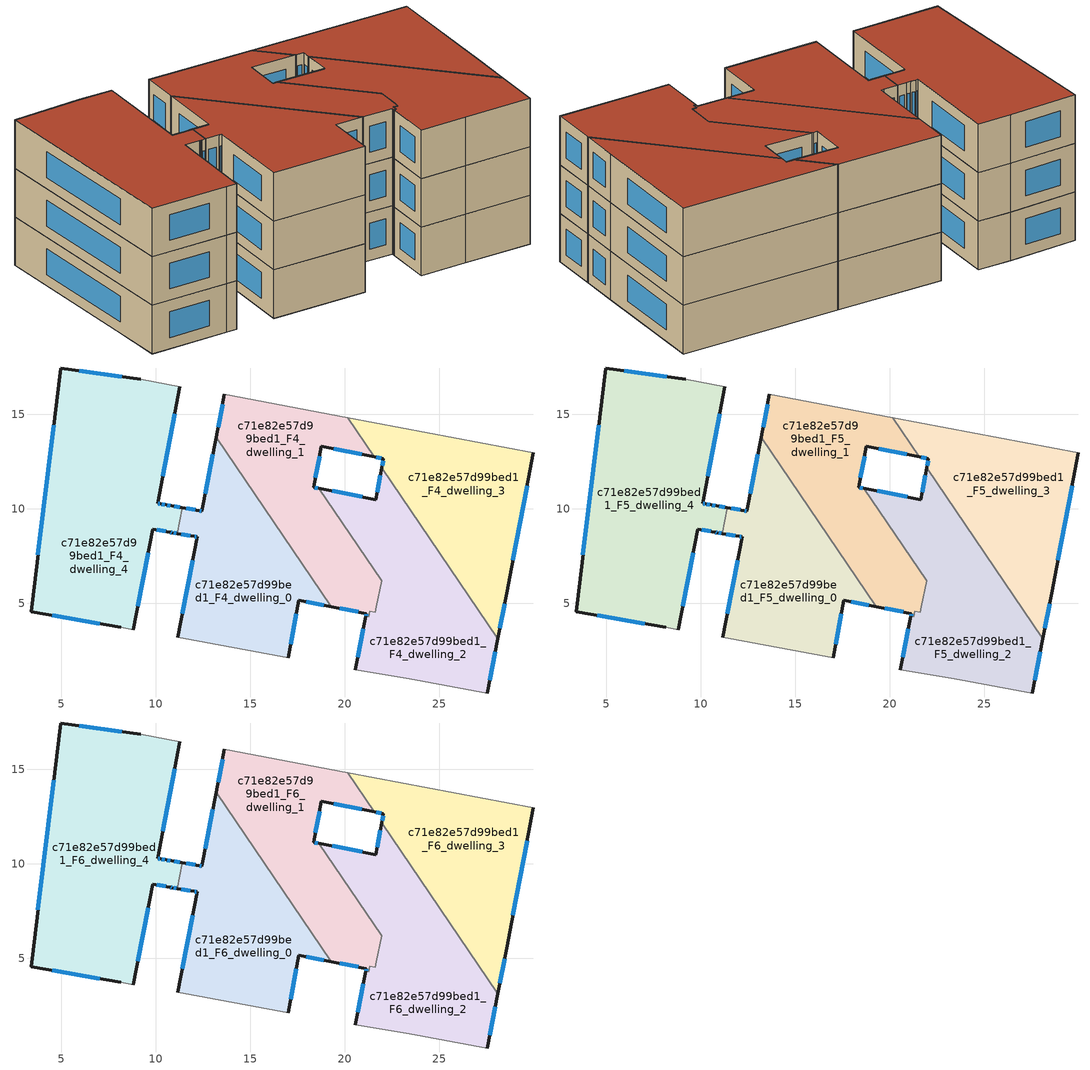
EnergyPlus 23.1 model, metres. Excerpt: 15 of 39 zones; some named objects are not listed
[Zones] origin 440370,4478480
c71e82e57d99bed1_F4_dwelling_0
 floor to c71e82e57d99bed1_F3_dwelling_0 (EU_floor_Construction): 17.02,2.12 17.58,5.14 19.31,4.81 13.21,13.79 12.45,9.87 12.31,9.89 11.42,10.05 11.16,8.68 12.04,8.53 12.2,8.5 11.18,3.18 z12
 wall outside (EU_wall_Construction): 11.42,10.05 12.31,9.89 12.45,9.87 13.21,13.79 / 19.31,4.81 17.58,5.14 17.02,2.12 / 11.18,3.18 12.2,8.5 12.04,8.53 11.16,8.68 z12:15
 wall adiabatic (EU_wall_Construction): 17.02,2.12 11.18,3.18 z12:15
 wall to c71e82e57d99bed1_F4_dwelling_1 (EU_wall_Construction): 13.21,13.79 19.31,4.81 z12:15
 wall to c71e82e57d99bed1_F4_dwelling_4 (EU_wall_Construction): 11.16,8.68 11.42,10.05 z12:15
 window (EU_Window_Construction): 12.16,8.51 12.08,8.52 / 11.84,8.57 11.36,8.65 / 11.63,10.01 12.1,9.93 / 12.34,9.89 12.42,9.87 / 12.63,10.79 13.03,12.87 / 18.9,4.89 17.98,5.06 / 17.45,4.43 17.15,2.83 / 11.42,4.43 11.96,7.26 z12.7:14.3
c71e82e57d99bed1_F4_dwelling_1
 floor to c71e82e57d99bed1_F3_dwelling_1 (EU_floor_Construction): 21.63,4.51 21.96,6.19 18.64,11.08 18.36,11.13 18.78,13.29 21.58,12.74 20.17,14.81 13.65,16.04 13.21,13.79 19.31,4.81 21.16,4.45 21.13,4.3 21.28,4.27 21.34,4.57 z12
 wall outside (EU_wall_Construction): 21.13,4.3 21.16,4.45 19.31,4.81 / 13.21,13.79 13.65,16.04 / 21.58,12.74 18.78,13.29 18.36,11.13 18.64,11.08 z12:15
 wall adiabatic (EU_wall_Construction): 13.65,16.04 20.17,14.81 z12:15
 wall to c71e82e57d99bed1_F4_dwelling_2 (EU_wall_Construction): 18.64,11.08 21.96,6.19 21.69,4.8 21.63,4.51 21.34,4.57 21.28,4.27 21.13,4.3 z12:15
 wall to c71e82e57d99bed1_F4_dwelling_3 (EU_wall_Construction): 20.17,14.81 21.58,12.74 z12:15
 window (EU_Window_Construction): 21.14,4.33 21.15,4.41 / 20.73,4.53 19.74,4.72 / 13.31,14.31 13.54,15.51 / 20.92,12.87 19.43,13.16 / 18.68,12.79 18.46,11.64 / 18.43,11.12 18.58,11.09 z12.7:14.3
c71e82e57d99bed1_F4_dwelling_2
 floor to c71e82e57d99bed1_F3_dwelling_2 (EU_floor_Construction): 27.56,0.25 28.12,3.11 21.97,12.17 21.65,10.48 18.64,11.08 21.96,6.19 21.69,4.8 21.63,4.51 21.34,4.57 21.28,4.27 21.13,4.3 20.58,1.48 23.42,0.99 z12
 wall outside (EU_wall_Construction): 18.64,11.08 21.65,10.48 21.97,12.17 / 28.12,3.11 27.56,0.25 / 20.58,1.48 21.13,4.3 z12:15
 wall adiabatic (EU_wall_Construction): 27.56,0.25 23.42,0.99 20.58,1.48 z12:15
 wall to c71e82e57d99bed1_F4_dwelling_3 (EU_wall_Construction): 21.97,12.17 28.12,3.11 z12:15
 window (EU_Window_Construction): 19.35,10.94 20.95,10.62 / 21.72,10.88 21.89,11.77 / 27.99,2.44 27.69,0.92 / 20.71,2.14 21,3.64 z12.7:14.3
c71e82e57d99bed1_F4_dwelling_3
 floor to c71e82e57d99bed1_F3_dwelling_3 (EU_floor_Construction): 28.12,3.11 28.58,5.52 30,12.95 20.17,14.81 21.58,12.74 22.06,12.64 21.97,12.17 z12
 wall outside (EU_wall_Construction): 21.97,12.17 22.06,12.64 21.58,12.74 / 30,12.95 28.58,5.52 28.12,3.11 z12:15
 wall adiabatic (EU_wall_Construction): 20.17,14.81 30,12.95 z12:15
 window (EU_Window_Construction): 21.99,12.28 22.04,12.53 / 21.94,12.67 21.69,12.72 / 29.66,11.21 28.91,7.26 / 28.47,4.96 28.22,3.68 z12.7:14.3
c71e82e57d99bed1_F4_dwelling_4
 floor to c71e82e57d99bed1_F3_dwelling_4 (EU_floor_Construction): 10.69,13.34 11.28,16.46 9.21,16.84 4.97,17.44 3.83,7.98 z12
 floor to c71e82e57d99bed1_F3_dwelling_5 (EU_floor_Construction): 8.81,3.6 9.85,8.91 10.75,8.76 10.8,8.75 10.84,8.74 10.87,8.74 10.89,8.73 11.16,8.68 11.42,10.05 10.85,10.15 10.56,10.2 10.26,10.25 10.12,10.28 10.69,13.34 3.83,7.98 3.41,4.54 8.16,3.72 z12
 wall outside (EU_wall_Construction): 8.16,3.72 3.41,4.54 4.97,17.44 9.21,16.84 / 11.28,16.46 10.12,10.28 10.26,10.25 10.56,10.2 10.85,10.15 11.42,10.05 / 11.16,8.68 10.89,8.73 10.87,8.74 10.8,8.75 10.75,8.76 9.85,8.91 8.81,3.6 z12:15
 wall adiabatic (EU_wall_Construction): 8.81,3.6 8.16,3.72 / 9.21,16.84 11.28,16.46 z12:15
 window (EU_Window_Construction): 9.61,7.67 9.05,4.85 / 7.05,3.91 4.53,4.35 / 3.78,7.57 4.61,14.42 / 5.97,17.3 8.22,16.98 / 11,15.01 10.39,11.72 / 10.15,10.27 10.23,10.26 / 10.33,10.24 10.49,10.21 / 10.63,10.19 10.78,10.16 / 10.99,10.12 11.29,10.07 / 11.1,8.7 10.95,8.72 / 10.85,8.74 10.81,8.74 / 10.54,8.79 10.06,8.88 z12.7:14.3
c71e82e57d99bed1_F5_dwelling_0
 floor to c71e82e57d99bed1_F4_dwelling_0 (EU_floor_Construction): 17.02,2.12 17.58,5.14 19.31,4.81 13.21,13.79 12.45,9.87 12.31,9.89 11.42,10.05 11.16,8.68 12.04,8.53 12.2,8.5 11.18,3.18 z15
 wall outside (EU_wall_Construction): 11.42,10.05 12.31,9.89 12.45,9.87 13.21,13.79 / 19.31,4.81 17.58,5.14 17.02,2.12 / 11.18,3.18 12.2,8.5 12.04,8.53 11.16,8.68 z15:18
 wall adiabatic (EU_wall_Construction): 17.02,2.12 11.18,3.18 z15:18
 wall to c71e82e57d99bed1_F5_dwelling_1 (EU_wall_Construction): 13.21,13.79 19.31,4.81 z15:18
 wall to c71e82e57d99bed1_F5_dwelling_4 (EU_wall_Construction): 11.16,8.68 11.42,10.05 z15:18
 window (EU_Window_Construction): 12.16,8.51 12.08,8.52 / 11.84,8.57 11.36,8.65 / 11.63,10.01 12.1,9.93 / 12.34,9.89 12.42,9.87 / 12.63,10.79 13.03,12.87 / 18.9,4.89 17.98,5.06 / 17.45,4.43 17.15,2.83 / 11.42,4.43 11.96,7.26 z15.7:17.3
c71e82e57d99bed1_F5_dwelling_1
 floor to c71e82e57d99bed1_F4_dwelling_1 (EU_floor_Construction): 21.63,4.51 21.96,6.19 18.64,11.08 18.36,11.13 18.78,13.29 21.58,12.74 20.17,14.81 13.65,16.04 13.21,13.79 19.31,4.81 21.16,4.45 21.13,4.3 21.28,4.27 21.34,4.57 z15
 wall outside (EU_wall_Construction): 21.13,4.3 21.16,4.45 19.31,4.81 / 13.21,13.79 13.65,16.04 / 21.58,12.74 18.78,13.29 18.36,11.13 18.64,11.08 z15:18
 wall adiabatic (EU_wall_Construction): 13.65,16.04 20.17,14.81 z15:18
 wall to c71e82e57d99bed1_F5_dwelling_2 (EU_wall_Construction): 18.64,11.08 21.96,6.19 21.69,4.8 21.63,4.51 21.34,4.57 21.28,4.27 21.13,4.3 z15:18
 wall to c71e82e57d99bed1_F5_dwelling_3 (EU_wall_Construction): 20.17,14.81 21.58,12.74 z15:18
 window (EU_Window_Construction): 21.14,4.33 21.15,4.41 / 20.73,4.53 19.74,4.72 / 13.31,14.31 13.54,15.51 / 20.92,12.87 19.43,13.16 / 18.68,12.79 18.46,11.64 / 18.43,11.12 18.58,11.09 z15.7:17.3
c71e82e57d99bed1_F5_dwelling_2
 floor to c71e82e57d99bed1_F4_dwelling_2 (EU_floor_Construction): 27.56,0.25 28.12,3.11 21.97,12.17 21.65,10.48 18.64,11.08 21.96,6.19 21.69,4.8 21.63,4.51 21.34,4.57 21.28,4.27 21.13,4.3 20.58,1.48 23.42,0.99 z15
 wall outside (EU_wall_Construction): 18.64,11.08 21.65,10.48 21.97,12.17 / 28.12,3.11 27.56,0.25 / 20.58,1.48 21.13,4.3 z15:18
 wall adiabatic (EU_wall_Construction): 27.56,0.25 23.42,0.99 20.58,1.48 z15:18
 wall to c71e82e57d99bed1_F5_dwelling_3 (EU_wall_Construction): 21.97,12.17 28.12,3.11 z15:18
 window (EU_Window_Construction): 19.35,10.94 20.95,10.62 / 21.72,10.88 21.89,11.77 / 27.99,2.44 27.69,0.92 / 20.71,2.14 21,3.64 z15.7:17.3
c71e82e57d99bed1_F5_dwelling_3
 floor to c71e82e57d99bed1_F4_dwelling_3 (EU_floor_Construction): 28.12,3.11 28.58,5.52 30,12.95 20.17,14.81 21.58,12.74 22.06,12.64 21.97,12.17 z15
 wall outside (EU_wall_Construction): 21.97,12.17 22.06,12.64 21.58,12.74 / 30,12.95 28.58,5.52 28.12,3.11 z15:18
 wall adiabatic (EU_wall_Construction): 20.17,14.81 30,12.95 z15:18
 window (EU_Window_Construction): 21.99,12.28 22.04,12.53 / 21.94,12.67 21.69,12.72 / 29.66,11.21 28.91,7.26 / 28.47,4.96 28.22,3.68 z15.7:17.3
c71e82e57d99bed1_F5_dwelling_4
 floor to c71e82e57d99bed1_F4_dwelling_4 (EU_floor_Construction): 8.81,3.6 9.85,8.91 10.75,8.76 10.8,8.75 10.87,8.74 10.89,8.73 11.16,8.68 11.42,10.05 10.85,10.15 10.56,10.2 10.26,10.25 10.12,10.28 11.28,16.46 9.21,16.84 4.97,17.44 3.41,4.54 8.16,3.72 z15
 wall outside (EU_wall_Construction): 8.16,3.72 3.41,4.54 4.97,17.44 9.21,16.84 / 11.28,16.46 10.12,10.28 10.26,10.25 10.56,10.2 10.85,10.15 11.42,10.05 / 11.16,8.68 10.89,8.73 10.87,8.74 10.8,8.75 10.75,8.76 9.85,8.91 8.81,3.6 z15:18
 wall adiabatic (EU_wall_Construction): 8.81,3.6 8.16,3.72 / 9.21,16.84 11.28,16.46 z15:18
 window (EU_Window_Construction): 9.61,7.67 9.05,4.85 / 7.05,3.91 4.53,4.35 / 3.78,7.57 4.61,14.42 / 5.97,17.3 8.22,16.98 / 11,15.01 10.39,11.72 / 10.15,10.27 10.23,10.26 / 10.33,10.24 10.49,10.21 / 10.63,10.19 10.78,10.16 / 10.99,10.12 11.29,10.07 / 11.1,8.7 10.95,8.72 / 10.85,8.74 10.81,8.74 / 10.54,8.79 10.06,8.88 z15.7:17.3
c71e82e57d99bed1_F6_dwelling_0
 floor to c71e82e57d99bed1_F5_dwelling_0 (EU_floor_Construction): 17.02,2.12 17.58,5.14 19.31,4.81 13.21,13.79 12.45,9.87 12.31,9.89 11.42,10.05 11.16,8.68 12.04,8.53 12.2,8.5 11.18,3.18 z18
 wall outside (EU_wall_Construction): 11.42,10.05 12.31,9.89 12.45,9.87 13.21,13.79 / 19.31,4.81 17.58,5.14 17.02,2.12 / 11.18,3.18 12.2,8.5 12.04,8.53 11.16,8.68 z18:21
 wall adiabatic (EU_wall_Construction): 17.02,2.12 11.18,3.18 z18:21
 wall to c71e82e57d99bed1_F6_dwelling_1 (EU_wall_Construction): 13.21,13.79 19.31,4.81 z18:21
 wall to c71e82e57d99bed1_F6_dwelling_4 (EU_wall_Construction): 11.16,8.68 11.42,10.05 z18:21
 window (EU_Window_Construction): 12.16,8.51 12.08,8.52 / 11.84,8.57 11.36,8.65 / 11.63,10.01 12.1,9.93 / 12.34,9.89 12.42,9.87 / 12.63,10.79 13.03,12.87 / 18.9,4.89 17.98,5.06 / 17.45,4.43 17.15,2.83 / 11.42,4.43 11.96,7.26 z18.7:20.3
 roof outside (EU_roof_Construction): 13.21,13.79 19.31,4.81 17.58,5.14 17.02,2.12 11.18,3.18 12.2,8.5 12.04,8.53 11.16,8.68 11.42,10.05 12.31,9.89 12.45,9.87 z21
c71e82e57d99bed1_F6_dwelling_1
 floor to c71e82e57d99bed1_F5_dwelling_1 (EU_floor_Construction): 21.63,4.51 21.96,6.19 18.64,11.08 18.36,11.13 18.78,13.29 21.58,12.74 20.17,14.81 13.65,16.04 13.21,13.79 19.31,4.81 21.16,4.45 21.13,4.3 21.28,4.27 21.34,4.57 z18
 wall outside (EU_wall_Construction): 21.13,4.3 21.16,4.45 19.31,4.81 / 13.21,13.79 13.65,16.04 / 21.58,12.74 18.78,13.29 18.36,11.13 18.64,11.08 z18:21
 wall adiabatic (EU_wall_Construction): 13.65,16.04 20.17,14.81 z18:21
 wall to c71e82e57d99bed1_F6_dwelling_2 (EU_wall_Construction): 18.64,11.08 21.96,6.19 21.69,4.8 21.63,4.51 21.34,4.57 21.28,4.27 21.13,4.3 z18:21
 wall to c71e82e57d99bed1_F6_dwelling_3 (EU_wall_Construction): 20.17,14.81 21.58,12.74 z18:21
 window (EU_Window_Construction): 21.14,4.33 21.15,4.41 / 20.73,4.53 19.74,4.72 / 13.31,14.31 13.54,15.51 / 20.92,12.87 19.43,13.16 / 18.68,12.79 18.46,11.64 / 18.43,11.12 18.58,11.09 z18.7:20.3
 roof outside (EU_roof_Construction): 20.17,14.81 21.58,12.74 18.78,13.29 18.36,11.13 18.64,11.08 21.96,6.19 21.63,4.51 21.34,4.57 21.28,4.27 21.13,4.3 21.16,4.45 19.31,4.81 13.21,13.79 13.65,16.04 z21
c71e82e57d99bed1_F6_dwelling_2
 floor to c71e82e57d99bed1_F5_dwelling_2 (EU_floor_Construction): 27.56,0.25 28.12,3.11 21.97,12.17 21.65,10.48 18.64,11.08 21.96,6.19 21.69,4.8 21.63,4.51 21.34,4.57 21.28,4.27 21.13,4.3 20.58,1.48 23.42,0.99 z18
 wall outside (EU_wall_Construction): 18.64,11.08 21.65,10.48 21.97,12.17 / 28.12,3.11 27.56,0.25 / 20.58,1.48 21.13,4.3 z18:21
 wall adiabatic (EU_wall_Construction): 27.56,0.25 23.42,0.99 20.58,1.48 z18:21
 wall to c71e82e57d99bed1_F6_dwelling_3 (EU_wall_Construction): 21.97,12.17 28.12,3.11 z18:21
 window (EU_Window_Construction): 19.35,10.94 20.95,10.62 / 21.72,10.88 21.89,11.77 / 27.99,2.44 27.69,0.92 / 20.71,2.14 21,3.64 z18.7:20.3
 roof outside (EU_roof_Construction): 21.97,12.17 28.12,3.11 27.56,0.25 23.42,0.99 20.58,1.48 21.13,4.3 21.28,4.27 21.34,4.57 21.63,4.51 21.69,4.8 21.96,6.19 18.64,11.08 21.65,10.48 z21
c71e82e57d99bed1_F6_dwelling_3
 floor to c71e82e57d99bed1_F5_dwelling_3 (EU_floor_Construction): 28.12,3.11 28.58,5.52 30,12.95 20.17,14.81 21.58,12.74 22.06,12.64 21.97,12.17 z18
 wall outside (EU_wall_Construction): 21.97,12.17 22.06,12.64 21.58,12.74 / 30,12.95 28.58,5.52 28.12,3.11 z18:21
 wall adiabatic (EU_wall_Construction): 20.17,14.81 30,12.95 z18:21
 window (EU_Window_Construction): 21.99,12.28 22.04,12.53 / 21.94,12.67 21.69,12.72 / 29.66,11.21 28.91,7.26 / 28.47,4.96 28.22,3.68 z18.7:20.3
 roof outside (EU_roof_Construction): 30,12.95 28.58,5.52 28.12,3.11 21.97,12.17 22.06,12.64 21.58,12.74 20.17,14.81 z21
c71e82e57d99bed1_F6_dwelling_4
 floor to c71e82e57d99bed1_F5_dwelling_4 (EU_floor_Construction): 8.81,3.6 9.85,8.91 10.75,8.76 10.8,8.75 10.87,8.74 10.89,8.73 11.16,8.68 11.42,10.05 10.85,10.15 10.56,10.2 10.26,10.25 10.12,10.28 11.28,16.46 9.21,16.84 4.97,17.44 3.41,4.54 8.16,3.72 z18
 wall outside (EU_wall_Construction): 8.16,3.72 3.41,4.54 4.97,17.44 9.21,16.84 / 11.28,16.46 10.12,10.28 10.26,10.25 10.56,10.2 10.85,10.15 11.42,10.05 / 11.16,8.68 10.89,8.73 10.87,8.74 10.8,8.75 10.75,8.76 9.85,8.91 8.81,3.6 z18:21
 wall adiabatic (EU_wall_Construction): 8.81,3.6 8.16,3.72 / 9.21,16.84 11.28,16.46 z18:21
 window (EU_Window_Construction): 9.61,7.67 9.05,4.85 / 7.05,3.91 4.53,4.35 / 3.78,7.57 4.61,14.42 / 5.97,17.3 8.22,16.98 / 11,15.01 10.39,11.72 / 10.15,10.27 10.23,10.26 / 10.33,10.24 10.49,10.21 / 10.63,10.19 10.78,10.16 / 10.99,10.12 11.29,10.07 / 11.1,8.7 10.95,8.72 / 10.85,8.74 10.81,8.74 / 10.54,8.79 10.06,8.88 z18.7:20.3
 roof outside (EU_roof_Construction): 11.28,16.46 10.12,10.28 10.26,10.25 10.56,10.2 10.85,10.15 11.42,10.05 11.16,8.68 10.89,8.73 10.87,8.74 10.8,8.75 10.75,8.76 9.85,8.91 8.81,3.6 8.16,3.72 3.41,4.54 4.97,17.44 9.21,16.84 z21
[Building]
EU S2 Campaign: North Axis=0; Terrain=City; Solar Distribution=FullExterior
[Site:Location]
Madrid: Latitude=40.5; Longitude=-3.5; Time Zone=1; Elevation=609
[SizingPeriod:WeatherFileDays]
AnnualSizingPeriod: Begin Month=1; Begin Day of Month=1; End Month=12; End Day of Month=31; Day of Week for Start Day=Monday; Use Weather File Daylight Saving Period=No; Use Weather File Rain and Snow Indicators=No
[MATERIAL]
EU_InternalMass_Material: Roughness=MediumRough; Thickness=0.1; Conductivity=1; Density=1800; Specific Heat=900; Thermal Absorptance=0.9; Solar Absorptance=0.7; Visible Absorptance=0.7
[MATERIAL:NOMASS] Roughness=MediumRough; Thermal Absorptance=0.9; Solar Absorptance=0.7; Visible Absorptance=0.7
Name | Thermal Resistance
EU_wall_NoMass | 0.419739
EU_roof_NoMass | 0.352165
EU_floor_NoMass | 0.608284
[WINDOWMATERIAL:SIMPLEGLAZINGSYSTEM]
EU_Window_SimpleGlazing: UFactor=4.8352; Solar Heat Gain Coefficient=0.85; Visible Transmittance=0.85
[CONSTRUCTION]
EU_wall_Construction: EU_wall_NoMass
EU_roof_Construction: EU_roof_NoMass
EU_floor_Construction: EU_floor_NoMass
EU_InternalMass_Construction: EU_InternalMass_Material
EU_Window_Construction: EU_Window_SimpleGlazing
[ZONE] Type=1; Multiplier=1; Ceiling Height=autocalculate; Floor Area=autocalculate; Part of Total Floor Area=Yes
Name | Volume
c71e82e57d99bed1_F4_dwelling_0; c71e82e57d99bed1_F5_dwelling_0; c71e82e57d99bed1_F6_dwelling_0 | 147.885
c71e82e57d99bed1_F4_dwelling_1; c71e82e57d99bed1_F5_dwelling_1; c71e82e57d99bed1_F6_dwelling_1 | 142.917
c71e82e57d99bed1_F4_dwelling_2; c71e82e57d99bed1_F5_dwelling_2; c71e82e57d99bed1_F6_dwelling_2 | 158.773
c71e82e57d99bed1_F4_dwelling_3; c71e82e57d99bed1_F5_dwelling_3; c71e82e57d99bed1_F6_dwelling_3 | 149.848
c71e82e57d99bed1_F4_dwelling_4 | 238.329
c71e82e57d99bed1_F5_dwelling_4; c71e82e57d99bed1_F6_dwelling_4 | 238.338
[INTERNALMASS] Construction=EU_InternalMass_Construction
Name | Zone or ZoneList | Surface Area
c71e82e57d99bed1_F4_dwelling_0_EU_InternalMass | c71e82e57d99bed1_F4_dwelling_0 | 49.2946
c71e82e57d99bed1_F4_dwelling_1_EU_InternalMass | c71e82e57d99bed1_F4_dwelling_1 | 47.6406
c71e82e57d99bed1_F4_dwelling_2_EU_InternalMass | c71e82e57d99bed1_F4_dwelling_2 | 52.9244
c71e82e57d99bed1_F4_dwelling_3_EU_InternalMass | c71e82e57d99bed1_F4_dwelling_3 | 49.9494
c71e82e57d99bed1_F4_dwelling_4_EU_InternalMass | c71e82e57d99bed1_F4_dwelling_4 | 79.4459
c71e82e57d99bed1_F5_dwelling_0_EU_InternalMass | c71e82e57d99bed1_F5_dwelling_0 | 49.2946
c71e82e57d99bed1_F5_dwelling_1_EU_InternalMass | c71e82e57d99bed1_F5_dwelling_1 | 47.6406
c71e82e57d99bed1_F5_dwelling_2_EU_InternalMass | c71e82e57d99bed1_F5_dwelling_2 | 52.9244
c71e82e57d99bed1_F5_dwelling_3_EU_InternalMass | c71e82e57d99bed1_F5_dwelling_3 | 49.9494
c71e82e57d99bed1_F5_dwelling_4_EU_InternalMass | c71e82e57d99bed1_F5_dwelling_4 | 79.4459
c71e82e57d99bed1_F6_dwelling_0_EU_InternalMass | c71e82e57d99bed1_F6_dwelling_0 | 49.2946
c71e82e57d99bed1_F6_dwelling_1_EU_InternalMass | c71e82e57d99bed1_F6_dwelling_1 | 47.6406
c71e82e57d99bed1_F6_dwelling_2_EU_InternalMass | c71e82e57d99bed1_F6_dwelling_2 | 52.9244
c71e82e57d99bed1_F6_dwelling_3_EU_InternalMass | c71e82e57d99bed1_F6_dwelling_3 | 49.9494
c71e82e57d99bed1_F6_dwelling_4_EU_InternalMass | c71e82e57d99bed1_F6_dwelling_4 | 79.4459
[OTHEREQUIPMENT] Fuel Type=Electricity; Design Level Calculation Method=Watts/Area; Power per Zone Floor Area=1; Fraction Latent=0; Fraction Radiant=0; Fraction Lost=0; Carbon Dioxide Generation Rate=0; EndUse Subcategory=EU_Step8_InternalGains
Name | Zone or ZoneList or Space or SpaceList | Schedule
EU_Step8_InternalGain_c71e82e57d99bed1_F4_dwelling_0_f000 | c71e82e57d99bed1_F4_dwelling_0 | EU_Step8_GainSchedule_c71e82e57d99bed1_F4_dwelling_0_f000
EU_Step8_InternalGain_c71e82e57d99bed1_F4_dwelling_1_f000 | c71e82e57d99bed1_F4_dwelling_1 | EU_Step8_GainSchedule_c71e82e57d99bed1_F4_dwelling_1_f000
EU_Step8_InternalGain_c71e82e57d99bed1_F4_dwelling_2_f000 | c71e82e57d99bed1_F4_dwelling_2 | EU_Step8_GainSchedule_c71e82e57d99bed1_F4_dwelling_2_f000
EU_Step8_InternalGain_c71e82e57d99bed1_F4_dwelling_3_f000 | c71e82e57d99bed1_F4_dwelling_3 | EU_Step8_GainSchedule_c71e82e57d99bed1_F4_dwelling_3_f000
EU_Step8_InternalGain_c71e82e57d99bed1_F4_dwelling_4_f000 | c71e82e57d99bed1_F4_dwelling_4 | EU_Step8_GainSchedule_c71e82e57d99bed1_F4_dwelling_4_f000
EU_Step8_InternalGain_c71e82e57d99bed1_F5_dwelling_0_f000 | c71e82e57d99bed1_F5_dwelling_0 | EU_Step8_GainSchedule_c71e82e57d99bed1_F5_dwelling_0_f000
EU_Step8_InternalGain_c71e82e57d99bed1_F5_dwelling_1_f000 | c71e82e57d99bed1_F5_dwelling_1 | EU_Step8_GainSchedule_c71e82e57d99bed1_F5_dwelling_1_f000
EU_Step8_InternalGain_c71e82e57d99bed1_F5_dwelling_2_f000 | c71e82e57d99bed1_F5_dwelling_2 | EU_Step8_GainSchedule_c71e82e57d99bed1_F5_dwelling_2_f000
EU_Step8_InternalGain_c71e82e57d99bed1_F5_dwelling_3_f000 | c71e82e57d99bed1_F5_dwelling_3 | EU_Step8_GainSchedule_c71e82e57d99bed1_F5_dwelling_3_f000
EU_Step8_InternalGain_c71e82e57d99bed1_F5_dwelling_4_f000 | c71e82e57d99bed1_F5_dwelling_4 | EU_Step8_GainSchedule_c71e82e57d99bed1_F5_dwelling_4_f000
EU_Step8_InternalGain_c71e82e57d99bed1_F6_dwelling_0_f000 | c71e82e57d99bed1_F6_dwelling_0 | EU_Step8_GainSchedule_c71e82e57d99bed1_F6_dwelling_0_f000
EU_Step8_InternalGain_c71e82e57d99bed1_F6_dwelling_1_f000 | c71e82e57d99bed1_F6_dwelling_1 | EU_Step8_GainSchedule_c71e82e57d99bed1_F6_dwelling_1_f000
EU_Step8_InternalGain_c71e82e57d99bed1_F6_dwelling_2_f000 | c71e82e57d99bed1_F6_dwelling_2 | EU_Step8_GainSchedule_c71e82e57d99bed1_F6_dwelling_2_f000
EU_Step8_InternalGain_c71e82e57d99bed1_F6_dwelling_3_f000 | c71e82e57d99bed1_F6_dwelling_3 | EU_Step8_GainSchedule_c71e82e57d99bed1_F6_dwelling_3_f000
EU_Step8_InternalGain_c71e82e57d99bed1_F6_dwelling_4_f000 | c71e82e57d99bed1_F6_dwelling_4 | EU_Step8_GainSchedule_c71e82e57d99bed1_F6_dwelling_4_f000
[ZONEVENTILATION:DESIGNFLOWRATE] Schedule=EU_AlwaysOn; Design Flow Rate Calculation Method=AirChanges/Hour; Air Changes per Hour=0.703302; Ventilation Type=Natural; Fan Pressure Rise=0; Fan Total Efficiency=1; Constant Term Coefficient=1; Temperature Term Coefficient=0; Velocity Term Coefficient=0; Velocity Squared Term Coefficient=0; Minimum Indoor Temperature=-100; Maximum Indoor Temperature=100; Delta Temperature=-100; Minimum Outdoor Temperature=-100; Maximum Outdoor Temperature=100; Maximum Wind Speed=40
Name | Zone or ZoneList or Space or SpaceList
EU_ConstantAir_c71e82e57d99bed1_F4_dwelling_0 | c71e82e57d99bed1_F4_dwelling_0
EU_ConstantAir_c71e82e57d99bed1_F4_dwelling_1 | c71e82e57d99bed1_F4_dwelling_1
EU_ConstantAir_c71e82e57d99bed1_F4_dwelling_2 | c71e82e57d99bed1_F4_dwelling_2
EU_ConstantAir_c71e82e57d99bed1_F4_dwelling_3 | c71e82e57d99bed1_F4_dwelling_3
EU_ConstantAir_c71e82e57d99bed1_F4_dwelling_4 | c71e82e57d99bed1_F4_dwelling_4
EU_ConstantAir_c71e82e57d99bed1_F5_dwelling_0 | c71e82e57d99bed1_F5_dwelling_0
EU_ConstantAir_c71e82e57d99bed1_F5_dwelling_1 | c71e82e57d99bed1_F5_dwelling_1
EU_ConstantAir_c71e82e57d99bed1_F5_dwelling_2 | c71e82e57d99bed1_F5_dwelling_2
EU_ConstantAir_c71e82e57d99bed1_F5_dwelling_3 | c71e82e57d99bed1_F5_dwelling_3
EU_ConstantAir_c71e82e57d99bed1_F5_dwelling_4 | c71e82e57d99bed1_F5_dwelling_4
EU_ConstantAir_c71e82e57d99bed1_F6_dwelling_0 | c71e82e57d99bed1_F6_dwelling_0
EU_ConstantAir_c71e82e57d99bed1_F6_dwelling_1 | c71e82e57d99bed1_F6_dwelling_1
EU_ConstantAir_c71e82e57d99bed1_F6_dwelling_2 | c71e82e57d99bed1_F6_dwelling_2
EU_ConstantAir_c71e82e57d99bed1_F6_dwelling_3 | c71e82e57d99bed1_F6_dwelling_3
EU_ConstantAir_c71e82e57d99bed1_F6_dwelling_4 | c71e82e57d99bed1_F6_dwelling_4
[HVACTEMPLATE:ZONE:IDEALLOADSAIRSYSTEM] System Availability Schedule=EU_AlwaysOn; Maximum Heating Supply Air Temperature=50; Minimum Cooling Supply Air Temperature=13; Maximum Heating Supply Air Humidity Ratio=0.0156; Minimum Cooling Supply Air Humidity Ratio=0.0077; Heating Limit=NoLimit; Cooling Limit=NoLimit; Heating Availability Schedule=EU_AlwaysOn; Cooling Availability Schedule=EU_CoolingOff; Dehumidification Control Type=ConstantSensibleHeatRatio; Cooling Sensible Heat Ratio=0.7; Dehumidification Setpoint=60; Humidification Control Type=None; Humidification Setpoint=30; Outdoor Air Method=None; Outdoor Air Flow Rate per Person=0.00944; Outdoor Air Flow Rate per Zone Floor Area=0; Outdoor Air Flow Rate per Zone=0; Demand Controlled Ventilation Type=None; Outdoor Air Economizer Type=NoEconomizer; Heat Recovery Type=None; Sensible Heat Recovery Effectiveness=0.7; Latent Heat Recovery Effectiveness=0.65
Name | Template Thermostat
c71e82e57d99bed1_F4_dwelling_0 | EU_HeatOnly_c71e82e57d99bed1_F4_dwelling_0
c71e82e57d99bed1_F4_dwelling_1 | EU_HeatOnly_c71e82e57d99bed1_F4_dwelling_1
c71e82e57d99bed1_F4_dwelling_2 | EU_HeatOnly_c71e82e57d99bed1_F4_dwelling_2
c71e82e57d99bed1_F4_dwelling_3 | EU_HeatOnly_c71e82e57d99bed1_F4_dwelling_3
c71e82e57d99bed1_F4_dwelling_4 | EU_HeatOnly_c71e82e57d99bed1_F4_dwelling_4
c71e82e57d99bed1_F5_dwelling_0 | EU_HeatOnly_c71e82e57d99bed1_F5_dwelling_0
c71e82e57d99bed1_F5_dwelling_1 | EU_HeatOnly_c71e82e57d99bed1_F5_dwelling_1
c71e82e57d99bed1_F5_dwelling_2 | EU_HeatOnly_c71e82e57d99bed1_F5_dwelling_2
c71e82e57d99bed1_F5_dwelling_3 | EU_HeatOnly_c71e82e57d99bed1_F5_dwelling_3
c71e82e57d99bed1_F5_dwelling_4 | EU_HeatOnly_c71e82e57d99bed1_F5_dwelling_4
c71e82e57d99bed1_F6_dwelling_0 | EU_HeatOnly_c71e82e57d99bed1_F6_dwelling_0
c71e82e57d99bed1_F6_dwelling_1 | EU_HeatOnly_c71e82e57d99bed1_F6_dwelling_1
c71e82e57d99bed1_F6_dwelling_2 | EU_HeatOnly_c71e82e57d99bed1_F6_dwelling_2
c71e82e57d99bed1_F6_dwelling_3 | EU_HeatOnly_c71e82e57d99bed1_F6_dwelling_3
c71e82e57d99bed1_F6_dwelling_4 | EU_HeatOnly_c71e82e57d99bed1_F6_dwelling_4
[SIZING:ZONE] Zone Cooling Design Supply Air Temperature Input Method=SupplyAirTemperature; Zone Cooling Design Supply Air Temperature=13; Zone Heating Design Supply Air Temperature Input Method=SupplyAirTemperature; Zone Heating Design Supply Air Temperature=50; Zone Cooling Design Supply Air Humidity Ratio=0.008; Zone Heating Design Supply Air Humidity Ratio=0.008; Cooling Design Air Flow Method=DesignDay; Cooling Design Air Flow Rate=0; Cooling Minimum Air Flow per Zone Floor Area=0.000762; Cooling Minimum Air Flow=0; Cooling Minimum Air Flow Fraction=0.2; Heating Design Air Flow Method=DesignDay; Heating Design Air Flow Rate=0; Heating Maximum Air Flow per Zone Floor Area=0.002032; Heating Maximum Air Flow=0.141576; Heating Maximum Air Flow Fraction=0.3; Account for Dedicated Outdoor Air System=No; Dedicated Outdoor Air System Control Strategy=NeutralSupplyAir; Dedicated Outdoor Air Low Setpoint Temperature for Design=autosize; Dedicated Outdoor Air High Setpoint Temperature for Design=autosize; Zone Load Sizing Method=Sensible Load Only No Latent Load; Zone Latent Cooling Design Supply Air Humidity Ratio Input Method=HumidityRatioDifference; Zone Cooling Design Supply Air Humidity Ratio Difference=0.005; Zone Latent Heating Design Supply Air Humidity Ratio Input Method=HumidityRatioDifference; Zone Humidification Design Supply Air Humidity Ratio Difference=0.005
c71e82e57d99bed1_F4_dwelling_0; c71e82e57d99bed1_F4_dwelling_1; c71e82e57d99bed1_F4_dwelling_2; c71e82e57d99bed1_F4_dwelling_3; c71e82e57d99bed1_F4_dwelling_4; c71e82e57d99bed1_F5_dwelling_0; c71e82e57d99bed1_F5_dwelling_1; c71e82e57d99bed1_F5_dwelling_2; c71e82e57d99bed1_F5_dwelling_3; c71e82e57d99bed1_F5_dwelling_4; c71e82e57d99bed1_F6_dwelling_0; c71e82e57d99bed1_F6_dwelling_1; c71e82e57d99bed1_F6_dwelling_2; c71e82e57d99bed1_F6_dwelling_3; c71e82e57d99bed1_F6_dwelling_4
[SCHEDULE:CONSTANT]
Name | Hourly Value
EU_AlwaysOn | 1
EU_CoolingOff | 0
[SCHEDULE:FILE] Column Number=1; Rows to Skip at Top=0; Number of Hours of Data=8760; Column Separator=Comma; Interpolate to Timestep=No; Minutes per Item=60; Adjust Schedule for Daylight Savings=Yes
Name | File
EU_Step8_GainSchedule_c71e82e57d99bed1_F4_dwelling_0_f000 | ../../schedules/c71e82e57d99bed1/c71e82e57d99bed1_F4_dwelling_0_f000_gain.csv
EU_Step8_GainSchedule_c71e82e57d99bed1_F4_dwelling_1_f000 | ../../schedules/c71e82e57d99bed1/c71e82e57d99bed1_F4_dwelling_1_f000_gain.csv
EU_Step8_GainSchedule_c71e82e57d99bed1_F4_dwelling_2_f000 | ../../schedules/c71e82e57d99bed1/c71e82e57d99bed1_F4_dwelling_2_f000_gain.csv
EU_Step8_GainSchedule_c71e82e57d99bed1_F4_dwelling_3_f000 | ../../schedules/c71e82e57d99bed1/c71e82e57d99bed1_F4_dwelling_3_f000_gain.csv
EU_Step8_GainSchedule_c71e82e57d99bed1_F4_dwelling_4_f000 | ../../schedules/c71e82e57d99bed1/c71e82e57d99bed1_F4_dwelling_4_f000_gain.csv
EU_Step8_GainSchedule_c71e82e57d99bed1_F5_dwelling_0_f000 | ../../schedules/c71e82e57d99bed1/c71e82e57d99bed1_F5_dwelling_0_f000_gain.csv
EU_Step8_GainSchedule_c71e82e57d99bed1_F5_dwelling_1_f000 | ../../schedules/c71e82e57d99bed1/c71e82e57d99bed1_F5_dwelling_1_f000_gain.csv
EU_Step8_GainSchedule_c71e82e57d99bed1_F5_dwelling_2_f000 | ../../schedules/c71e82e57d99bed1/c71e82e57d99bed1_F5_dwelling_2_f000_gain.csv
EU_Step8_GainSchedule_c71e82e57d99bed1_F5_dwelling_3_f000 | ../../schedules/c71e82e57d99bed1/c71e82e57d99bed1_F5_dwelling_3_f000_gain.csv
EU_Step8_GainSchedule_c71e82e57d99bed1_F5_dwelling_4_f000 | ../../schedules/c71e82e57d99bed1/c71e82e57d99bed1_F5_dwelling_4_f000_gain.csv
EU_Step8_GainSchedule_c71e82e57d99bed1_F6_dwelling_0_f000 | ../../schedules/c71e82e57d99bed1/c71e82e57d99bed1_F6_dwelling_0_f000_gain.csv
EU_Step8_GainSchedule_c71e82e57d99bed1_F6_dwelling_1_f000 | ../../schedules/c71e82e57d99bed1/c71e82e57d99bed1_F6_dwelling_1_f000_gain.csv
EU_Step8_GainSchedule_c71e82e57d99bed1_F6_dwelling_2_f000 | ../../schedules/c71e82e57d99bed1/c71e82e57d99bed1_F6_dwelling_2_f000_gain.csv
EU_Step8_GainSchedule_c71e82e57d99bed1_F6_dwelling_3_f000 | ../../schedules/c71e82e57d99bed1/c71e82e57d99bed1_F6_dwelling_3_f000_gain.csv
EU_Step8_GainSchedule_c71e82e57d99bed1_F6_dwelling_4_f000 | ../../schedules/c71e82e57d99bed1/c71e82e57d99bed1_F6_dwelling_4_f000_gain.csv
